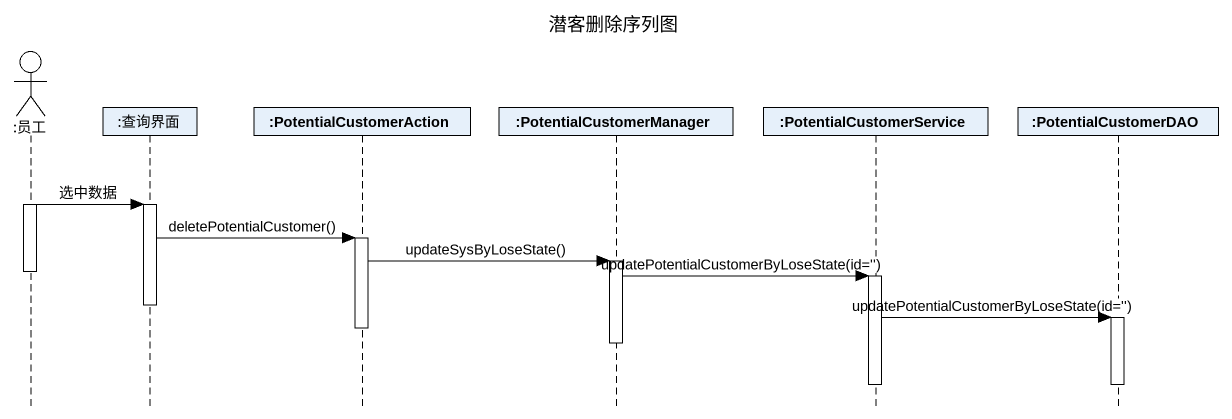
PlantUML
@startuml
title 潜客删除序列图
hide footbox
actor ":员工" as 员工
participant ":查询界面" as 查询界面
participant ":PotentialCustomerAction" as PotentialCustomerAction
participant ":PotentialCustomerManager" as PotentialCustomerManager
participant ":PotentialCustomerService" as PotentialCustomerService
participant ":PotentialCustomerDAO" as PotentialCustomerDAO

activate 员工
员工 -> 查询界面 : 选中数据
activate 查询界面
查询界面 -> PotentialCustomerAction : deletePotentialCustomer()
activate PotentialCustomerAction
PotentialCustomerAction -> PotentialCustomerManager : updateSysByLoseState()
activate PotentialCustomerManager
deactivate 员工
PotentialCustomerManager -> PotentialCustomerService : updatePotentialCustomerByLoseState(id='')
activate PotentialCustomerService
deactivate 查询界面
PotentialCustomerService -> PotentialCustomerDAO : updatePotentialCustomerByLoseState(id='')
activate PotentialCustomerDAO
deactivate PotentialCustomerAction
deactivate PotentialCustomerManager
deactivate PotentialCustomerService
deactivate PotentialCustomerDAO
@enduml
